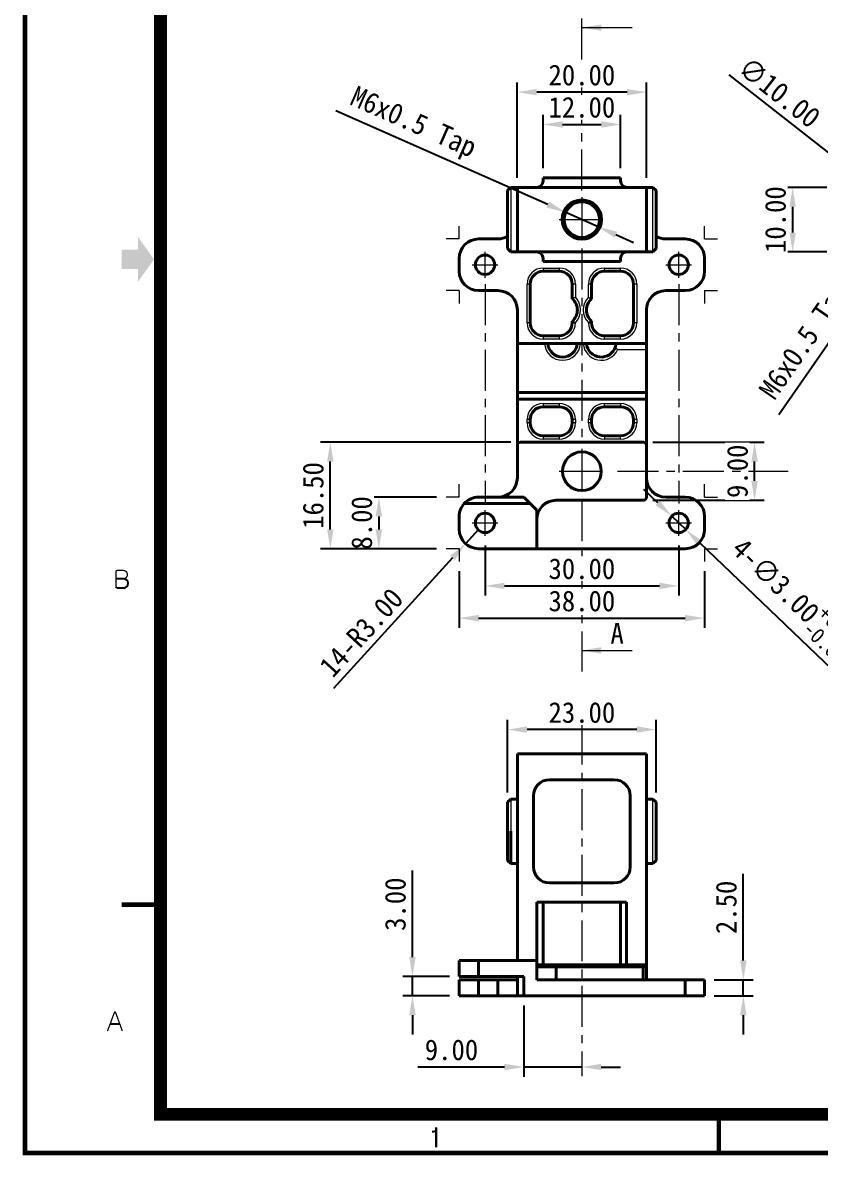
# Model space of a CAD drawing. Header units: millimetres. Extents: x 20 to 420, y 20 to 297.
# Drawn here: x 19.6 to 143.2, y 19.6 to 195.2 of the extents above; entities that cross this region are included whole.
import ezdxf

# ---------------------------------------------------------------- set-up
doc = ezdxf.new("R2010")
doc.units = ezdxf.units.MM
doc.linetypes.add('CENTERX2', pattern=[20.32, 12.7, -2.54, 2.54, -2.54])
doc.layers.get('0').update_dxf_attribs({"color": 6})
doc.layers.add('0 @ 1', color=6, linetype='Continuous')
for name, color, linetype, lineweight in [('CENTER', 1, 'CENTERX2', 9), ('DIM', 2, 'Continuous', 9), ('HIDDEN', 252, 'Continuous', 13), ('OUTLINE', 3, 'Continuous', 40), ('기준선', 6, 'Continuous', 9)]:
    doc.layers.add(name, color=color, linetype=linetype, lineweight=lineweight)
doc.styles.get("Standard").update_dxf_attribs({"font": '', "height": 3.2})
doc.styles.get('Standard').set_extended_font_data('GulimChe')
doc.dimstyles.new('척도 1배 - (x.xx)', dxfattribs={"dimtxt": 3.2, "dimasz": 3, "dimexe": 1.5, "dimexo": 1.5, "dimgap": 1, "dimtad": 1, "dimzin": 0, "dimdsep": 46, "dimtxsty": 'Standard', "dimcen": 0, "dimclrd": 2, "dimclre": 2, "dimclrt": 2, "dimadec": 0, "dimazin": 0, "dimtfac": 0.75, "dimtmove": 0, "dimatfit": 0, "dimfxl": 1, "dimtfill": 1, "dimtolj": 1, "dimtzin": 0, "dimarcsym": 0})

# ---------------------------------------------------------------- blocks, each defined once
blk = doc.blocks.new('A-3_규격도면_동인광학')
blk.add_hatch(color=256).paths.add_polyline_path([(15, 137), (17.5, 137), (17.5, 135), (20, 138.5), (17.5, 142), (17.5, 140), (15, 140)])
for p, q in [((14.1, 89.02), (15.24, 89.02)), ((15.24, 89.02), (15.26, 89.02)), ((15.31, 87.56), (14.35, 87.56)), ((13.21, 20.04), (14.68, 20.04)), ((63.73, 0.91), (63.73, 3.96)), ((63.73, 3.96), (63.73, 0.91)), ((63.07, 3.35), (63.32, 3.35))]:
    blk.add_line(p, q)
for points, const_width in [([(0, 0), (0, 277), (400, 277), (400, 0)], 0.7), ([(21, 6), (21, 271), (394, 271), (394, 6)], 2)]:
    blk.add_lwpolyline(points, close=True, dxfattribs=dict(const_width=const_width))
at = {"const_width": 0.2}
for points in [[(14.1, 87.81), (14.1, 90.08, -0.443983), (14.33, 90.29), (15.24, 90.29, -1), (15.24, 89.02), (14.1, 89.02)], [(12.79, 18.9), (13.87, 21.81, -0.756384), (14.04, 21.8), (15.09, 18.92)]]:
    blk.add_lwpolyline(points, format="xyb", dxfattribs=at)
at = {"const_width": 0.7}
for points in [[(15, 38.5), (21.67, 38.5)], [(107.5, 0), (107.5, 6.67)]]:
    blk.add_lwpolyline(points, dxfattribs=at)
for centre, radius, start, end in [((14.35, 87.81), 0.249, 181.3239, 270), ((15.26, 88.29), 0.727, 273.6048, 90), ((63.32, 3.77), 0.418, 270, 351.8564)]:
    blk.add_arc(centre, radius, start, end)
blk = doc.blocks.new('*D1')
at = {"layer": 'Defpoints', "color": 0, "ltscale": 0.5, "transparency": 16777216}
for p in [(103.77, 165.77), (108.8, 163.55)]:
    blk.add_point(p, dxfattribs=at)
at = {"layer": 'DIM', "color": 2, "lineweight": -2, "ltscale": 0.5, "transparency": 16777216}
for p, q in [((101.02, 166.99), (68.19, 181.51)), ((108.8, 163.55), (103.77, 165.77)), ((111.54, 162.33), (114.28, 161.12))]:
    blk.add_line(p, q, dxfattribs=at)
at = {"layer": 'DIM', "color": 2, "ltscale": 0.5, "transparency": 16777216}
for points in [[(101.23, 167.44), (100.82, 166.53), (103.77, 165.77)], [(111.74, 162.79), (111.34, 161.88), (108.8, 163.55)]]:
    blk.add_solid(points, dxfattribs=at)
at = {"layer": 'DIM', "color": 2, "ltscale": 0.5, "transparency": 16777216, "insert": (80.07, 179.44), "char_height": 3.2, "attachment_point": 5, "rotation": 336.131, "bg_fill": 3, "box_fill_scale": 1.1, "bg_fill_color": 256, "bg_fill_true_color": 13158600, "bg_fill_transparency": 0}
blk.add_mtext('\\A1;M6x0.5 Tap', dxfattribs=at)
blk = doc.blocks.new('*D2')
at = {"layer": 'Defpoints', "color": 0, "ltscale": 0.5, "transparency": 16777216}
for p in [(91.28, 115.66), (121.28, 115.66), (121.28, 107.9)]:
    blk.add_point(p, dxfattribs=at)
at = {"layer": 'DIM', "color": 2, "lineweight": -2, "ltscale": 0.5, "transparency": 16777216}
for p, q in [((91.28, 114.16), (91.28, 106.4)), ((121.28, 114.16), (121.28, 106.4)), ((94.28, 107.9), (118.28, 107.9))]:
    blk.add_line(p, q, dxfattribs=at)
at = {"layer": 'DIM', "color": 2, "ltscale": 0.5, "transparency": 16777216}
for points in [[(94.28, 108.4), (94.28, 107.4), (91.28, 107.9)], [(118.28, 108.4), (118.28, 107.4), (121.28, 107.9)]]:
    blk.add_solid(points, dxfattribs=at)
at = {"layer": 'DIM', "color": 2, "ltscale": 0.5, "transparency": 16777216, "insert": (106.28, 110.54), "char_height": 3.2, "attachment_point": 5, "bg_fill": 3, "box_fill_scale": 1.1, "bg_fill_color": 256, "bg_fill_true_color": 13158600, "bg_fill_transparency": 0}
blk.add_mtext('\\A1;30.00', dxfattribs=at)
blk = doc.blocks.new('*D3')
at = {"layer": 'Defpoints', "color": 0, "ltscale": 0.5, "transparency": 16777216}
for p in [(87.28, 111.66), (125.28, 111.66), (125.28, 102.9)]:
    blk.add_point(p, dxfattribs=at)
at = {"layer": 'DIM', "color": 2, "lineweight": -2, "ltscale": 0.5, "transparency": 16777216}
for p, q in [((87.28, 110.16), (87.28, 101.4)), ((125.28, 110.16), (125.28, 101.4)), ((90.28, 102.9), (122.28, 102.9))]:
    blk.add_line(p, q, dxfattribs=at)
at = {"layer": 'DIM', "color": 2, "ltscale": 0.5, "transparency": 16777216}
for points in [[(90.28, 103.4), (90.28, 102.4), (87.28, 102.9)], [(122.28, 103.4), (122.28, 102.4), (125.28, 102.9)]]:
    blk.add_solid(points, dxfattribs=at)
at = {"layer": 'DIM', "color": 2, "ltscale": 0.5, "transparency": 16777216, "insert": (106.28, 105.54), "char_height": 3.2, "attachment_point": 5, "bg_fill": 3, "box_fill_scale": 1.1, "bg_fill_color": 256, "bg_fill_true_color": 13158600, "bg_fill_transparency": 0}
blk.add_mtext('\\A1;38.00', dxfattribs=at)
blk = doc.blocks.new('*D4')
at = {"layer": 'Defpoints', "color": 0, "ltscale": 0.5, "transparency": 16777216}
for p in [(85.28, 121.66), (85.28, 113.66)]:
    blk.add_point(p, dxfattribs=at)
at = {"layer": 'DIM', "color": 2, "lineweight": -2, "ltscale": 0.5, "transparency": 16777216}
for p, q in [((83.78, 121.66), (73.33, 121.66)), ((74.83, 118.66), (74.83, 116.66)), ((83.78, 113.66), (73.33, 113.66))]:
    blk.add_line(p, q, dxfattribs=at)
at = {"layer": 'DIM', "color": 2, "ltscale": 0.5, "transparency": 16777216}
for points in [[(74.33, 118.66), (75.33, 118.66), (74.83, 121.66)], [(74.33, 116.66), (75.33, 116.66), (74.83, 113.66)]]:
    blk.add_solid(points, dxfattribs=at)
at = {"layer": 'DIM', "color": 2, "ltscale": 0.5, "transparency": 16777216, "insert": (72.19, 117.66), "char_height": 3.2, "attachment_point": 5, "rotation": 90, "bg_fill": 3, "box_fill_scale": 1.1, "bg_fill_color": 256, "bg_fill_true_color": 13158600, "bg_fill_transparency": 0}
blk.add_mtext('\\A1;8.00', dxfattribs=at)
at = {"layer": 'Defpoints', "color": 0, "ltscale": 0.5, "transparency": 16777216}
blk.add_point((74.83, 113.66), dxfattribs=at)
blk = doc.blocks.new('*D5')
at = {"layer": 'Defpoints', "color": 0, "ltscale": 0.5, "transparency": 16777216}
for p in [(90.28, 116.66), (88.26, 114.44)]:
    blk.add_point(p, dxfattribs=at)
at = {"layer": 'DIM', "color": 2, "lineweight": -2, "ltscale": 0.5, "transparency": 16777216}
for p, q in [((90.28, 116.66), (88.26, 114.44)), ((86.24, 112.23), (67.79, 92.02))]:
    blk.add_line(p, q, dxfattribs=at)
at = {"layer": 'DIM', "color": 2, "ltscale": 0.5, "transparency": 16777216}
blk.add_solid([(85.87, 112.57), (86.61, 111.89), (88.26, 114.44)], dxfattribs=at)
at = {"layer": 'DIM', "color": 2, "ltscale": 0.5, "transparency": 16777216, "insert": (72.11, 100.68), "char_height": 3.2, "attachment_point": 5, "rotation": 47.6054, "bg_fill": 3, "box_fill_scale": 1.1, "bg_fill_color": 256, "bg_fill_true_color": 13158600, "bg_fill_transparency": 0}
blk.add_mtext('\\A1;14-R3.00', dxfattribs=at)
blk = doc.blocks.new('*D6')
at = {"layer": 'Defpoints', "color": 0, "ltscale": 0.5, "transparency": 16777216}
for p in [(120.2, 118.7), (122.37, 116.62)]:
    blk.add_point(p, dxfattribs=at)
at = {"layer": 'DIM', "color": 2, "lineweight": -2, "ltscale": 0.5, "transparency": 16777216}
for p, q in [((118.03, 120.77), (115.87, 122.85)), ((120.2, 118.7), (122.37, 116.62)), ((124.53, 114.55), (156.25, 84.18))]:
    blk.add_line(p, q, dxfattribs=at)
at = {"layer": 'DIM', "color": 2, "ltscale": 0.5, "transparency": 16777216}
for points in [[(118.38, 121.13), (117.69, 120.41), (120.2, 118.7)], [(124.88, 114.91), (124.19, 114.19), (122.37, 116.62)]]:
    blk.add_solid(points, dxfattribs=at)
at = {"layer": 'DIM', "color": 2, "ltscale": 0.5, "transparency": 16777216, "insert": (144.23, 101.18), "char_height": 3.2, "attachment_point": 5, "rotation": 316.2401, "bg_fill": 3, "box_fill_scale": 1.1, "bg_fill_color": 256, "bg_fill_true_color": 13158600, "bg_fill_transparency": 0}
blk.add_mtext('\\A1;4-∅3.00{\\H2.400000;\\S+0.10^ -0.00;} 관통홀', dxfattribs=at)
blk = doc.blocks.new('*D10')
at = {"layer": 'Defpoints', "color": 0, "ltscale": 0.5, "transparency": 16777216}
for p in [(100.28, 171.16), (112.28, 171.16)]:
    blk.add_point(p, dxfattribs=at)
at = {"layer": 'DIM', "color": 2, "lineweight": -2, "ltscale": 0.5, "transparency": 16777216}
for p, q in [((100.28, 172.66), (100.28, 180.91)), ((112.28, 172.66), (112.28, 180.91)), ((103.28, 179.41), (109.28, 179.41))]:
    blk.add_line(p, q, dxfattribs=at)
at = {"layer": 'DIM', "color": 2, "ltscale": 0.5, "transparency": 16777216}
for points in [[(103.28, 179.91), (103.28, 178.91), (100.28, 179.41)], [(109.28, 179.91), (109.28, 178.91), (112.28, 179.41)]]:
    blk.add_solid(points, dxfattribs=at)
at = {"layer": 'DIM', "color": 2, "ltscale": 0.5, "transparency": 16777216, "insert": (106.28, 182.05), "char_height": 3.2, "attachment_point": 5, "bg_fill": 3, "box_fill_scale": 1.1, "bg_fill_color": 256, "bg_fill_true_color": 13158600, "bg_fill_transparency": 0}
blk.add_mtext('\\A1;12.00', dxfattribs=at)
at = {"layer": 'Defpoints', "color": 0, "ltscale": 0.5, "transparency": 16777216}
blk.add_point((112.28, 179.41), dxfattribs=at)
blk = doc.blocks.new('*D11')
at = {"layer": 'Defpoints', "color": 0, "ltscale": 0.5, "transparency": 16777216}
for p in [(96.28, 184.41), (96.28, 169.66), (116.28, 169.66)]:
    blk.add_point(p, dxfattribs=at)
at = {"layer": 'DIM', "color": 2, "lineweight": -2, "ltscale": 0.5, "transparency": 16777216}
for p, q in [((96.28, 171.16), (96.28, 185.91)), ((113.28, 184.41), (99.28, 184.41)), ((116.28, 171.16), (116.28, 185.91))]:
    blk.add_line(p, q, dxfattribs=at)
at = {"layer": 'DIM', "color": 2, "ltscale": 0.5, "transparency": 16777216}
for points in [[(99.28, 184.91), (99.28, 183.91), (96.28, 184.41)], [(113.28, 184.91), (113.28, 183.91), (116.28, 184.41)]]:
    blk.add_solid(points, dxfattribs=at)
at = {"layer": 'DIM', "color": 2, "ltscale": 0.5, "transparency": 16777216, "insert": (106.28, 187.05), "char_height": 3.2, "attachment_point": 5, "bg_fill": 3, "box_fill_scale": 1.1, "bg_fill_color": 256, "bg_fill_true_color": 13158600, "bg_fill_transparency": 0}
blk.add_mtext('\\A1;20.00', dxfattribs=at)
blk = doc.blocks.new('*D19')
at = {"layer": 'Defpoints', "color": 0, "ltscale": 0.5, "transparency": 16777216}
for p in [(145.74, 169.66), (145.74, 159.66)]:
    blk.add_point(p, dxfattribs=at)
at = {"layer": 'DIM', "color": 2, "lineweight": -2, "ltscale": 0.5, "transparency": 16777216}
for p, q in [((144.24, 169.66), (137.43, 169.66)), ((138.93, 166.66), (138.93, 162.66)), ((144.24, 159.66), (137.43, 159.66))]:
    blk.add_line(p, q, dxfattribs=at)
at = {"layer": 'DIM', "color": 2, "ltscale": 0.5, "transparency": 16777216}
for points in [[(138.43, 166.66), (139.43, 166.66), (138.93, 169.66)], [(138.43, 162.66), (139.43, 162.66), (138.93, 159.66)]]:
    blk.add_solid(points, dxfattribs=at)
at = {"layer": 'DIM', "color": 2, "ltscale": 0.5, "transparency": 16777216, "insert": (136.28, 164.66), "char_height": 3.2, "attachment_point": 5, "rotation": 90, "bg_fill": 3, "box_fill_scale": 1.1, "bg_fill_color": 256, "bg_fill_true_color": 13158600, "bg_fill_transparency": 0}
blk.add_mtext('\\A1;10.00', dxfattribs=at)
at = {"layer": 'Defpoints', "color": 0, "ltscale": 0.5, "transparency": 16777216}
blk.add_point((138.93, 159.66), dxfattribs=at)
blk = doc.blocks.new('*D21')
at = {"layer": 'Defpoints', "color": 0, "ltscale": 0.5, "transparency": 16777216}
for p in [(80.04, 47.37), (87.28, 47.37), (87.28, 44.37)]:
    blk.add_point(p, dxfattribs=at)
at = {"layer": 'DIM', "color": 2, "lineweight": -2, "ltscale": 0.5, "transparency": 16777216}
for p, q in [((80.04, 50.37), (80.04, 63.77)), ((85.78, 47.37), (78.54, 47.37)), ((80.04, 44.37), (80.04, 47.37)), ((85.78, 44.37), (78.54, 44.37)), ((80.04, 41.37), (80.04, 38.37))]:
    blk.add_line(p, q, dxfattribs=at)
at = {"layer": 'DIM', "color": 2, "ltscale": 0.5, "transparency": 16777216}
for points in [[(79.54, 50.37), (80.54, 50.37), (80.04, 47.37)], [(79.54, 41.37), (80.54, 41.37), (80.04, 44.37)]]:
    blk.add_solid(points, dxfattribs=at)
at = {"layer": 'DIM', "color": 2, "ltscale": 0.5, "transparency": 16777216, "insert": (77.4, 58.57), "char_height": 3.2, "attachment_point": 5, "rotation": 90, "bg_fill": 3, "box_fill_scale": 1.1, "bg_fill_color": 256, "bg_fill_true_color": 13158600, "bg_fill_transparency": 0}
blk.add_mtext('\\A1;3.00', dxfattribs=at)
blk = doc.blocks.new('*D22')
at = {"layer": 'Defpoints', "color": 0, "ltscale": 0.5, "transparency": 16777216}
for p in [(125.28, 46.87), (131.29, 46.87), (125.28, 44.37)]:
    blk.add_point(p, dxfattribs=at)
at = {"layer": 'DIM', "color": 2, "lineweight": -2, "ltscale": 0.5, "transparency": 16777216}
for p, q in [((131.29, 49.87), (131.29, 63.29)), ((126.78, 46.87), (132.79, 46.87)), ((131.29, 44.37), (131.29, 46.87)), ((126.78, 44.37), (132.79, 44.37)), ((131.29, 41.37), (131.29, 38.37))]:
    blk.add_line(p, q, dxfattribs=at)
at = {"layer": 'DIM', "color": 2, "ltscale": 0.5, "transparency": 16777216}
for points in [[(130.79, 49.87), (131.79, 49.87), (131.29, 46.87)], [(130.79, 41.37), (131.79, 41.37), (131.29, 44.37)]]:
    blk.add_solid(points, dxfattribs=at)
at = {"layer": 'DIM', "color": 2, "ltscale": 0.5, "transparency": 16777216, "insert": (128.66, 58.08), "char_height": 3.2, "attachment_point": 5, "rotation": 90, "bg_fill": 3, "box_fill_scale": 1.1, "bg_fill_color": 256, "bg_fill_true_color": 13158600, "bg_fill_transparency": 0}
blk.add_mtext('\\A1;2.50', dxfattribs=at)
blk = doc.blocks.new('*D23')
at = {"layer": 'Defpoints', "color": 0, "ltscale": 0.5, "transparency": 16777216}
for p in [(97.28, 44.37), (97.28, 33.34), (106.28, 33.34)]:
    blk.add_point(p, dxfattribs=at)
at = {"layer": 'DIM', "color": 2, "lineweight": -2, "ltscale": 0.5, "transparency": 16777216}
for p, q in [((97.28, 42.87), (97.28, 31.84)), ((94.28, 33.34), (80.87, 33.34)), ((106.28, 33.34), (97.28, 33.34)), ((109.28, 33.34), (112.28, 33.34))]:
    blk.add_line(p, q, dxfattribs=at)
at = {"layer": 'DIM', "color": 2, "ltscale": 0.5, "transparency": 16777216}
for points in [[(94.28, 33.84), (94.28, 32.84), (97.28, 33.34)], [(109.28, 33.84), (109.28, 32.84), (106.28, 33.34)]]:
    blk.add_solid(points, dxfattribs=at)
at = {"layer": 'DIM', "color": 2, "ltscale": 0.5, "transparency": 16777216, "insert": (86.08, 35.98), "char_height": 3.2, "attachment_point": 5, "bg_fill": 3, "box_fill_scale": 1.1, "bg_fill_color": 256, "bg_fill_true_color": 13158600, "bg_fill_transparency": 0}
blk.add_mtext('\\A1;9.00', dxfattribs=at)
blk = doc.blocks.new('*D24')
at = {"layer": 'Defpoints', "color": 0, "ltscale": 0.5, "transparency": 16777216}
for p in [(94.78, 85.63), (94.78, 74.37), (117.78, 74.37)]:
    blk.add_point(p, dxfattribs=at)
at = {"layer": 'DIM', "color": 2, "lineweight": -2, "ltscale": 0.5, "transparency": 16777216}
for p, q in [((94.78, 75.87), (94.78, 87.13)), ((117.78, 75.87), (117.78, 87.13)), ((114.78, 85.63), (97.78, 85.63))]:
    blk.add_line(p, q, dxfattribs=at)
at = {"layer": 'DIM', "color": 2, "ltscale": 0.5, "transparency": 16777216}
for points in [[(97.78, 86.13), (97.78, 85.13), (94.78, 85.63)], [(114.78, 86.13), (114.78, 85.13), (117.78, 85.63)]]:
    blk.add_solid(points, dxfattribs=at)
at = {"layer": 'DIM', "color": 2, "ltscale": 0.5, "transparency": 16777216, "insert": (106.28, 88.26), "char_height": 3.2, "attachment_point": 5, "bg_fill": 3, "box_fill_scale": 1.1, "bg_fill_color": 256, "bg_fill_true_color": 13158600, "bg_fill_transparency": 0}
blk.add_mtext('\\A1;23.00', dxfattribs=at)
blk = doc.blocks.new('*D31')
at = {"layer": 'Defpoints', "color": 0, "ltscale": 0.5, "transparency": 16777216}
for p in [(159.31, 166.92), (156.18, 162.4)]:
    blk.add_point(p, dxfattribs=at)
at = {"layer": 'DIM', "color": 2, "lineweight": -2, "ltscale": 0.5, "transparency": 16777216}
for p, q in [((161.02, 169.39), (162.73, 171.85)), ((159.31, 166.92), (156.18, 162.4)), ((154.47, 159.93), (136.79, 134.4))]:
    blk.add_line(p, q, dxfattribs=at)
at = {"layer": 'DIM', "color": 2, "ltscale": 0.5, "transparency": 16777216}
for points in [[(160.61, 169.67), (161.43, 169.1), (159.31, 166.92)], [(154.06, 160.22), (154.88, 159.65), (156.18, 162.4)]]:
    blk.add_solid(points, dxfattribs=at)
at = {"layer": 'DIM', "color": 2, "ltscale": 0.5, "transparency": 16777216, "insert": (141.06, 145.68), "char_height": 3.2, "attachment_point": 5, "rotation": 55.2984, "bg_fill": 3, "box_fill_scale": 1.1, "bg_fill_color": 256, "bg_fill_true_color": 13158600, "bg_fill_transparency": 0}
blk.add_mtext('\\A1;M6x0.5 Tap', dxfattribs=at)
blk = doc.blocks.new('*D33')
at = {"layer": 'Defpoints', "color": 0, "ltscale": 0.5, "transparency": 16777216}
for p in [(153.81, 167.74), (161.68, 161.58)]:
    blk.add_point(p, dxfattribs=at)
at = {"layer": 'DIM', "color": 2, "lineweight": -2, "ltscale": 0.5, "transparency": 16777216}
for p, q in [((151.45, 169.59), (129.1, 187.1)), ((161.68, 161.58), (153.81, 167.74)), ((164.04, 159.73), (166.4, 157.88))]:
    blk.add_line(p, q, dxfattribs=at)
at = {"layer": 'DIM', "color": 2, "ltscale": 0.5, "transparency": 16777216}
for points in [[(151.75, 169.99), (151.14, 169.2), (153.81, 167.74)], [(164.35, 160.12), (163.73, 159.33), (161.68, 161.58)]]:
    blk.add_solid(points, dxfattribs=at)
at = {"layer": 'DIM', "color": 2, "ltscale": 0.5, "transparency": 16777216, "insert": (136.88, 184.36), "char_height": 3.2, "attachment_point": 5, "rotation": 321.9269, "bg_fill": 3, "box_fill_scale": 1.1, "bg_fill_color": 256, "bg_fill_true_color": 13158600, "bg_fill_transparency": 0}
blk.add_mtext('\\A1;∅10.00', dxfattribs=at)
blk = doc.blocks.new('*D44')
at = {"layer": 'Defpoints', "color": 0, "ltscale": 0.5, "transparency": 16777216}
for p in [(67.31, 130.16), (96.78, 130.16), (85.28, 113.66)]:
    blk.add_point(p, dxfattribs=at)
at = {"layer": 'DIM', "color": 2, "lineweight": -2, "ltscale": 0.5, "transparency": 16777216}
for p, q in [((95.28, 130.16), (65.81, 130.16)), ((67.31, 116.66), (67.31, 127.16)), ((83.78, 113.66), (65.81, 113.66))]:
    blk.add_line(p, q, dxfattribs=at)
at = {"layer": 'DIM', "color": 2, "ltscale": 0.5, "transparency": 16777216}
for points in [[(66.81, 127.16), (67.81, 127.16), (67.31, 130.16)], [(66.81, 116.66), (67.81, 116.66), (67.31, 113.66)]]:
    blk.add_solid(points, dxfattribs=at)
at = {"layer": 'DIM', "color": 2, "ltscale": 0.5, "transparency": 16777216, "insert": (64.67, 121.91), "char_height": 3.2, "attachment_point": 5, "rotation": 90, "bg_fill": 3, "box_fill_scale": 1.1, "bg_fill_color": 256, "bg_fill_true_color": 13158600, "bg_fill_transparency": 0}
blk.add_mtext('\\A1;16.50', dxfattribs=at)
blk = doc.blocks.new('*D45')
at = {"layer": 'Defpoints', "color": 0, "ltscale": 0.5, "transparency": 16777216}
for p in [(115.78, 130.16), (115.78, 121.16)]:
    blk.add_point(p, dxfattribs=at)
at = {"layer": 'DIM', "color": 2, "lineweight": -2, "ltscale": 0.5, "transparency": 16777216}
for p, q in [((117.28, 130.16), (134.53, 130.16)), ((133.03, 124.16), (133.03, 127.16)), ((117.28, 121.16), (134.53, 121.16))]:
    blk.add_line(p, q, dxfattribs=at)
at = {"layer": 'DIM', "color": 2, "ltscale": 0.5, "transparency": 16777216}
for points in [[(132.53, 127.16), (133.53, 127.16), (133.03, 130.16)], [(132.53, 124.16), (133.53, 124.16), (133.03, 121.16)]]:
    blk.add_solid(points, dxfattribs=at)
at = {"layer": 'DIM', "color": 2, "ltscale": 0.5, "transparency": 16777216, "insert": (130.39, 125.66), "char_height": 3.2, "attachment_point": 5, "rotation": 90, "bg_fill": 3, "box_fill_scale": 1.1, "bg_fill_color": 256, "bg_fill_true_color": 13158600, "bg_fill_transparency": 0}
blk.add_mtext('\\A1;9.00', dxfattribs=at)
at = {"layer": 'Defpoints', "color": 0, "ltscale": 0.5, "transparency": 16777216}
blk.add_point((133.03, 130.16), dxfattribs=at)

msp = doc.modelspace()

# ---------------------------------------------------------------- linework, layer by layer
at = {"layer": 'CENTER', "ltscale": 0.5}
for p, q in [((106.282, 169.16), (106.282, 205.127)), ((106.282, 168.16), (106.282, 161.16)), ((102.782, 164.66), (109.782, 164.66)), ((106.282, 160.16), (106.282, 130.16)), ((91.282, 155.66), (91.282, 159.66)), ((121.282, 155.66), (121.282, 159.66)), ((89.282, 157.66), (93.282, 157.66)), ((119.282, 157.66), (123.282, 157.66)), ((91.282, 154.66), (91.282, 120.66)), ((121.282, 154.66), (121.282, 120.66)), ((106.282, 129.16), (106.282, 122.16)), ((102.782, 125.66), (109.782, 125.66)), ((106.282, 121.16), (106.282, 94.646)), ((91.282, 115.66), (91.282, 119.66)), ((121.282, 115.66), (121.282, 119.66)), ((89.282, 117.66), (93.282, 117.66)), ((119.282, 117.66), (123.282, 117.66)), ((106.282, 86.548), (106.282, 31.921))]:
    msp.add_line(p, q, dxfattribs=at)
at = {"layer": 'DIM', "color": 2, "ltscale": 0.5}
for p, q in [((106.282, 194.41), (114.046, 194.41)), ((106.282, 97.905), (114.046, 97.905))]:
    msp.add_line(p, q, dxfattribs=at)
for points in [[(109.282, 194.91), (109.282, 193.91), (106.282, 194.41)], [(109.282, 98.405), (109.282, 97.405), (106.282, 97.905)]]:
    msp.add_solid(points, dxfattribs=at)
at = {"layer": 'HIDDEN'}
for p, q in [((95.282, 169.66), (95.282, 159.66)), ((117.282, 159.66), (117.282, 169.66)), ((100.282, 157.16), (102.782, 157.16)), ((100.282, 157.16), (100.282, 156.66)), ((102.782, 157.16), (102.782, 156.66)), ((109.782, 157.16), (112.282, 157.16)), ((109.782, 156.66), (109.782, 157.16)), ((112.282, 156.66), (112.282, 157.16)), ((97.782, 148.66), (97.782, 154.66)), ((98.282, 154.66), (97.782, 154.66)), ((105.282, 154.66), (104.782, 154.66)), ((105.282, 154.66), (105.282, 152.62)), ((107.282, 152.62), (107.282, 154.66)), ((107.782, 154.66), (107.282, 154.66)), ((114.782, 154.66), (114.282, 154.66)), ((114.782, 154.66), (114.782, 148.66)), ((98.282, 148.66), (97.782, 148.66)), ((104.782, 148.66), (105.282, 148.66)), ((105.282, 148.701), (105.282, 148.66)), ((107.282, 148.66), (107.282, 148.701)), ((107.282, 148.66), (107.782, 148.66)), ((114.782, 148.66), (114.282, 148.66)), ((100.282, 146.66), (100.282, 146.16)), ((102.782, 146.16), (100.282, 146.16)), ((102.782, 146.66), (102.782, 146.16)), ((109.782, 146.16), (109.782, 146.66)), ((112.282, 146.16), (109.782, 146.16)), ((112.282, 146.16), (112.282, 146.66)), ((116.282, 144.46), (111.812, 144.46)), ((100.282, 136.16), (102.782, 136.16)), ((100.282, 136.16), (100.282, 135.66)), ((102.782, 136.16), (102.782, 135.66)), ((109.782, 136.16), (112.282, 136.16)), ((109.782, 135.66), (109.782, 136.16)), ((112.282, 136.16), (112.282, 135.66)), ((97.782, 133.16), (97.782, 133.66)), ((98.282, 133.66), (97.782, 133.66)), ((105.282, 133.66), (104.782, 133.66)), ((105.282, 133.66), (105.282, 133.16)), ((107.282, 133.16), (107.282, 133.66)), ((107.782, 133.66), (107.282, 133.66)), ((114.782, 133.66), (114.282, 133.66)), ((114.782, 133.66), (114.782, 133.16)), ((98.282, 133.16), (97.782, 133.16)), ((105.282, 133.16), (104.782, 133.16)), ((107.782, 133.16), (107.282, 133.16)), ((114.782, 133.16), (114.282, 133.16)), ((100.282, 131.16), (100.282, 130.66)), ((102.782, 130.66), (100.282, 130.66)), ((102.782, 131.16), (102.782, 130.66)), ((109.782, 131.16), (109.782, 130.66)), ((112.282, 130.66), (109.782, 130.66)), ((112.282, 130.66), (112.282, 131.16)), ((95.282, 74.865), (95.282, 69.865)), ((117.282, 64.865), (117.282, 74.865))]:
    msp.add_line(p, q, dxfattribs=at)
for centre, radius, start, end in [((100.282, 154.66), 2.5, 90, 180), ((102.782, 154.66), 2.5, 0, 90), ((109.782, 154.66), 2.5, 90, 180), ((112.282, 154.66), 2.5, 0, 90), ((103.282, 150.66), 2.8, 315.58469, 44.41531), ((109.282, 150.66), 2.8, 135.58469, 224.41531), ((100.282, 148.66), 2.5, 180, 270), ((102.782, 148.66), 2.5, 270, 0), ((109.782, 148.66), 2.5, 180, 270), ((112.282, 148.66), 2.5, 270, 0), ((103.282, 145.66), 2.8, 184.09604, 355.90396), ((109.282, 145.66), 2.8, 184.09604, 334.62307), ((100.282, 133.66), 2.5, 90, 180), ((102.782, 133.66), 2.5, 0, 90), ((109.782, 133.66), 2.5, 90, 180), ((112.282, 133.66), 2.5, 0, 90), ((100.282, 133.16), 2.5, 180, 270), ((102.782, 133.16), 2.5, 270, 0), ((109.782, 133.16), 2.5, 180, 270), ((112.282, 133.16), 2.5, 270, 0)]:
    msp.add_arc(centre, radius, start, end, dxfattribs=at)
for points in [[(104.782, 152.404), (104.948, 152.48), (105.114, 152.552), (105.282, 152.62)], [(107.282, 152.62), (107.449, 152.552), (107.616, 152.48), (107.782, 152.404)], [(104.782, 148.917), (104.948, 148.841), (105.114, 148.769), (105.282, 148.701)], [(107.282, 148.701), (107.449, 148.769), (107.616, 148.841), (107.782, 148.917)], [(111.812, 144.46), (111.705, 144.629), (111.593, 144.796), (111.473, 144.96)]]:
    msp.add_open_spline(points, degree=3, dxfattribs=at)
at = {"layer": 'OUTLINE'}
for p, q in [((112.282, 171.16), (100.282, 171.16)), ((100.282, 171.16), (100.282, 170.66)), ((112.282, 170.66), (112.282, 171.16)), ((95.282, 169.66), (94.782, 169.16)), ((94.782, 160.16), (94.782, 169.16)), ((96.282, 169.66), (95.282, 169.66)), ((96.282, 169.66), (96.282, 159.66)), ((116.282, 169.66), (96.282, 169.66)), ((113.345, 169.66), (113.345, 169.662)), ((117.282, 169.66), (116.282, 169.66)), ((116.282, 159.66), (116.282, 169.66)), ((117.782, 169.16), (117.282, 169.66)), ((117.782, 169.16), (117.782, 160.16)), ((93.282, 161.66), (90.282, 161.66)), ((122.282, 161.66), (119.282, 161.66)), ((94.782, 160.16), (95.282, 159.66)), ((117.282, 159.66), (117.782, 160.16)), ((87.282, 158.66), (87.282, 156.66)), ((95.282, 159.66), (96.282, 159.66)), ((96.282, 159.66), (116.282, 159.66)), ((100.282, 158.66), (100.282, 158.16)), ((100.282, 158.16), (112.282, 158.16)), ((112.282, 158.16), (112.282, 158.66)), ((113.207, 159.657), (113.207, 159.66)), ((116.282, 159.66), (117.282, 159.66)), ((125.282, 156.66), (125.282, 158.66)), ((102.782, 156.66), (100.282, 156.66)), ((112.282, 156.66), (109.782, 156.66)), ((98.282, 154.66), (98.282, 148.66)), ((104.782, 152.404), (104.782, 154.66)), ((107.782, 154.66), (107.782, 152.404)), ((114.282, 148.66), (114.282, 154.66)), ((90.282, 153.66), (93.282, 153.66)), ((119.282, 153.66), (122.282, 153.66)), ((96.282, 150.66), (96.282, 145.46)), ((116.282, 145.46), (116.282, 150.66)), ((104.782, 148.66), (104.782, 148.917)), ((107.782, 148.917), (107.782, 148.66)), ((100.282, 146.66), (102.782, 146.66)), ((109.782, 146.66), (112.282, 146.66)), ((100.489, 145.46), (96.282, 145.46)), ((96.282, 145.46), (96.282, 137.86)), ((105.573, 145.46), (100.991, 145.46)), ((106.489, 145.46), (106.075, 145.46)), ((111.573, 145.46), (106.991, 145.46)), ((111.573, 145.46), (116.282, 145.46)), ((116.282, 145.46), (116.282, 144.46)), ((116.282, 137.86), (116.282, 144.46)), ((96.282, 137.86), (116.282, 137.86)), ((96.282, 136.86), (96.282, 137.86)), ((116.282, 137.86), (116.282, 136.86)), ((116.282, 136.86), (96.282, 136.86)), ((96.282, 136.86), (96.282, 129.66)), ((102.782, 135.66), (100.282, 135.66)), ((112.282, 135.66), (109.782, 135.66)), ((116.282, 129.66), (116.282, 136.86)), ((98.282, 133.66), (98.282, 133.16)), ((104.782, 133.16), (104.782, 133.66)), ((107.782, 133.66), (107.782, 133.16)), ((114.282, 133.16), (114.282, 133.66)), ((115.782, 130.16), (96.782, 130.16)), ((100.282, 131.16), (102.782, 131.16)), ((109.782, 131.16), (112.282, 131.16)), ((96.282, 129.66), (96.282, 124.66)), ((116.282, 121.66), (116.282, 129.66)), ((90.282, 121.66), (93.282, 121.66)), ((93.282, 121.66), (97.282, 121.66)), ((97.282, 121.66), (98.282, 120.66)), ((102.282, 121.16), (115.782, 121.16)), ((122.282, 121.66), (119.282, 121.66)), ((98.282, 120.66), (88.046, 120.66)), ((99.282, 119.66), (98.282, 120.66)), ((99.282, 113.66), (99.282, 119.66)), ((87.282, 118.66), (87.282, 116.66)), ((125.282, 116.66), (125.282, 118.66)), ((90.282, 113.66), (99.282, 113.66)), ((99.282, 113.66), (122.282, 113.66)), ((96.282, 81.865), (116.282, 81.865)), ((96.282, 81.865), (96.282, 69.865)), ((116.282, 81.865), (116.282, 69.865)), ((111.282, 77.865), (101.282, 77.865)), ((95.282, 74.865), (94.782, 74.365)), ((94.782, 69.865), (94.782, 74.365)), ((96.282, 74.865), (95.282, 74.865)), ((98.782, 75.365), (98.782, 64.365)), ((113.782, 64.365), (113.782, 75.365)), ((117.282, 74.865), (116.282, 74.865)), ((117.782, 74.365), (117.282, 74.865)), ((117.782, 74.365), (117.782, 65.365)), ((94.782, 65.365), (94.782, 69.865)), ((95.282, 69.865), (95.282, 64.865)), ((96.282, 69.865), (96.282, 49.865)), ((116.282, 69.865), (116.282, 49.165)), ((94.782, 65.365), (95.282, 64.865)), ((117.282, 64.865), (117.782, 65.365)), ((95.282, 64.865), (96.282, 64.865)), ((116.282, 64.865), (117.282, 64.865)), ((101.282, 61.865), (111.282, 61.865)), ((99.282, 58.865), (100.282, 58.865)), ((99.282, 58.865), (99.282, 49.865)), ((100.282, 58.865), (112.282, 58.865)), ((100.282, 58.865), (100.282, 49.165)), ((112.282, 58.865), (112.282, 49.165)), ((112.282, 58.865), (113.207, 58.865)), ((113.207, 58.865), (113.207, 49.165)), ((87.282, 47.365), (87.282, 49.865)), ((87.282, 49.865), (90.282, 49.865)), ((90.282, 49.865), (90.282, 47.365)), ((90.282, 49.865), (99.282, 49.865)), ((99.282, 49.865), (99.282, 46.865)), ((99.282, 49.165), (116.282, 49.165)), ((116.282, 49.165), (116.282, 48.865)), ((99.282, 48.865), (102.282, 48.865)), ((102.282, 48.865), (102.282, 46.865)), ((102.282, 48.865), (115.782, 48.865)), ((115.782, 46.865), (115.782, 48.865)), ((115.782, 48.865), (116.282, 48.865)), ((116.282, 48.865), (116.282, 46.865)), ((90.282, 47.365), (87.282, 47.365)), ((87.282, 44.365), (87.282, 46.865)), ((87.282, 46.865), (90.282, 46.865)), ((97.282, 47.365), (90.282, 47.365)), ((90.282, 46.865), (90.282, 44.365)), ((90.282, 46.865), (93.282, 46.865)), ((93.282, 44.365), (93.282, 46.865)), ((93.282, 46.865), (96.282, 46.865)), ((96.282, 44.365), (96.282, 47.365)), ((97.282, 47.365), (97.282, 44.365)), ((99.282, 46.865), (122.282, 46.865)), ((122.282, 44.365), (122.282, 46.865)), ((122.282, 46.865), (125.282, 46.865)), ((125.282, 46.865), (125.282, 44.365)), ((90.282, 44.365), (87.282, 44.365)), ((90.282, 44.365), (93.282, 44.365)), ((96.282, 44.365), (93.282, 44.365)), ((97.282, 44.365), (96.282, 44.365)), ((97.282, 44.365), (122.282, 44.365)), ((125.282, 44.365), (122.282, 44.365))]:
    msp.add_line(p, q, dxfattribs=at)
for centre, radius in [((106.282, 164.66), 3.05), ((106.282, 164.66), 2.75), ((91.282, 157.66), 1.5), ((121.282, 157.66), 1.5), ((106.282, 125.66), 3), ((91.282, 117.66), 1.5), ((121.282, 117.66), 1.5)]:
    msp.add_circle(centre, radius, dxfattribs=at)
for centre, radius, start, end in [((99.282, 170.66), 1, 270, 0), ((113.282, 170.66), 1, 180, 270), ((113.282, 170.66), 1, 270, 273.64344), ((90.282, 158.66), 3, 90, 180), ((93.282, 164.66), 3, 270, 300), ((119.282, 164.66), 3, 240, 270), ((122.282, 158.66), 3, 0, 90), ((99.282, 158.66), 1, 0, 90), ((113.282, 158.66), 1, 94.29877, 180), ((90.282, 156.66), 3, 180, 270), ((100.282, 154.66), 2, 90, 180), ((102.782, 154.66), 2, 0, 90), ((109.782, 154.66), 2, 90, 180), ((112.282, 154.66), 2, 0, 90), ((122.282, 156.66), 3, 270, 0), ((93.282, 150.66), 3, 0, 90), ((119.282, 150.66), 3, 90, 180), ((103.282, 150.66), 2.3, 310.70571, 49.29429), ((109.282, 150.66), 2.3, 130.70571, 229.29429), ((100.282, 148.66), 2, 180, 270), ((102.782, 148.66), 2, 270, 0), ((109.782, 148.66), 2, 180, 270), ((112.282, 148.66), 2, 270, 0), ((103.282, 145.66), 2.3, 184.98854, 355.01146), ((109.282, 145.66), 2.3, 184.98854, 342.28107), ((109.282, 145.66), 2.3, 342.28107, 355.01146), ((100.282, 133.66), 2, 90, 180), ((102.782, 133.66), 2, 0, 90), ((109.782, 133.66), 2, 90, 180), ((112.282, 133.66), 2, 0, 90), ((100.282, 133.16), 2, 180, 270), ((102.782, 133.16), 2, 270, 0), ((109.782, 133.16), 2, 180, 270), ((112.282, 133.16), 2, 270, 0), ((96.782, 129.66), 0.5, 90, 180), ((115.782, 129.66), 0.5, 0, 90), ((93.282, 124.66), 3, 270, 0), ((119.282, 124.66), 3, 180, 270), ((90.282, 118.66), 3, 90, 138.18969), ((102.282, 118.16), 3, 90, 180), ((115.782, 121.66), 0.5, 270, 0), ((122.282, 118.66), 3, 0, 90), ((90.282, 118.66), 3, 138.18969, 180), ((90.282, 116.66), 3, 180, 270), ((122.282, 116.66), 3, 270, 0), ((101.282, 75.365), 2.5, 90, 180), ((111.282, 75.365), 2.5, 0, 90), ((101.282, 64.365), 2.5, 180, 270), ((111.282, 64.365), 2.5, 270, 0)]:
    msp.add_arc(centre, radius, start, end, dxfattribs=at)
for points in [[(100.489, 145.46), (100.656, 145.46), (100.823, 145.46), (100.991, 145.46)], [(105.573, 145.46), (105.74, 145.46), (105.908, 145.46), (106.075, 145.46)], [(106.489, 145.46), (106.656, 145.46), (106.823, 145.46), (106.991, 145.46)]]:
    msp.add_open_spline(points, degree=3, dxfattribs=at)
at = {"layer": '기준선', "ltscale": 0.5}
for p, q in [((125.282, 161.66), (125.282, 163.66)), ((125.282, 161.66), (127.282, 161.66)), ((87.282, 153.66), (85.282, 153.66)), ((87.282, 153.66), (87.282, 151.66)), ((125.282, 153.66), (125.282, 151.66)), ((125.282, 153.66), (127.282, 153.66)), ((87.282, 121.66), (87.282, 123.66)), ((125.282, 121.66), (125.282, 123.66)), ((87.282, 121.66), (85.282, 121.66)), ((125.282, 121.66), (127.282, 121.66)), ((87.282, 113.66), (85.282, 113.66)), ((125.282, 113.66), (127.282, 113.66))]:
    msp.add_line(p, q, dxfattribs=at)

# ---------------------------------------------------------------- block references
at = {"layer": '0 @ 1'}
msp.add_blockref('A-3_규격도면_동인광학', (20, 20), dxfattribs=at)

# ---------------------------------------------------------------- next in the draw order: dimensions: what is measured, and where the dimension line sits
at = {"layer": 'DIM', "ltscale": 0.5}
dim = msp.add_diameter_dim_2p(p1=(108.797, 163.548), p2=(103.767, 165.773), text='M6x0.5 Tap', dimstyle='척도 1배 - (x.xx)', dxfattribs=at)
dim.commit()
dim.dimension.update_dxf_attribs({"geometry": '*D1', "text_midpoint": (78.897, 176.778), "dimtype": 163})
for base, p1, p2, picture, middle in [((138.926, 159.66), (145.744, 169.66), (145.744, 159.66), '*D19', (138.926, 164.66)), ((74.828, 113.66), (85.282, 121.66), (85.282, 113.66), '*D4', (74.828, 117.66))]:
    dim = msp.add_linear_dim(base=base, p1=p1, p2=p2, angle=90, dimstyle='척도 1배 - (x.xx)', dxfattribs=at)
    dim.commit()
    dim.dimension.update_dxf_attribs({"geometry": picture, "text_midpoint": middle, "dimtype": 160})
dim = msp.add_linear_dim(base=(121.282, 107.905), p1=(91.282, 115.66), p2=(121.282, 115.66), dimstyle='척도 1배 - (x.xx)', dxfattribs=at)
dim.commit()
dim.dimension.update_dxf_attribs({"geometry": '*D2', "text_midpoint": (106.282, 110.543)})
for base, p1, p2, picture, middle in [((80.038, 47.365), (87.282, 44.365), (87.282, 47.365), '*D21', (77.4, 58.569)), ((131.295, 46.865), (125.282, 44.365), (125.282, 46.865), '*D22', (128.657, 58.076))]:
    dim = msp.add_linear_dim(base=base, p1=p1, p2=p2, angle=90, dimstyle='척도 1배 - (x.xx)', dxfattribs=at)
    dim.commit()
    dim.dimension.update_dxf_attribs({"geometry": picture, "text_midpoint": middle})

# ---------------------------------------------------------------- next in the draw order: linework, layer by layer
at = {"layer": 'HIDDEN', "ltscale": 0.5}
msp.add_arc((106.282, 164.66), 3, 270, 180, dxfattribs=at)
at = {"layer": '기준선', "ltscale": 0.5}
for q in [(87.282, 163.66), (85.282, 161.66)]:
    msp.add_line((87.282, 161.66), q, dxfattribs=at)

# ---------------------------------------------------------------- next in the draw order: dimensions: what is measured, and where the dimension line sits
at = {"layer": 'DIM', "ltscale": 0.5}
dim = msp.add_linear_dim(base=(112.282, 179.41), p1=(100.282, 171.16), p2=(112.282, 171.16), dimstyle='척도 1배 - (x.xx)', dxfattribs=at)
dim.commit()
dim.dimension.update_dxf_attribs({"geometry": '*D10', "text_midpoint": (106.282, 179.41), "dimtype": 160})
dim = msp.add_diameter_dim_2p(p1=(159.31, 166.921), p2=(156.179, 162.399), text='M6x0.5 Tap', dimstyle='척도 1배 - (x.xx)', dxfattribs=at)
dim.commit()
dim.dimension.update_dxf_attribs({"geometry": '*D31', "text_midpoint": (143.451, 144.019), "dimtype": 163})
for base, p1, p2, picture, middle in [((125.282, 102.905), (87.282, 111.66), (125.282, 111.66), '*D3', (106.282, 105.543)), ((97.282, 33.339), (106.282, 33.339), (97.282, 44.365), '*D23', (86.076, 35.978))]:
    dim = msp.add_linear_dim(base=base, p1=p1, p2=p2, dimstyle='척도 1배 - (x.xx)', dxfattribs=at)
    dim.commit()
    dim.dimension.update_dxf_attribs({"geometry": picture, "text_midpoint": middle})

# ---------------------------------------------------------------- next in the draw order: linework, layer by layer
at = {"layer": '기준선', "ltscale": 0.5}
for p, q in [((87.282, 113.66), (87.282, 111.66)), ((125.282, 113.66), (125.282, 111.66))]:
    msp.add_line(p, q, dxfattribs=at)

# ---------------------------------------------------------------- next in the draw order: texts
at = {"layer": 'DIM', "color": 2, "ltscale": 0.5, "insert": (111.742, 100.555), "char_height": 3.2, "attachment_point": 5}
msp.add_mtext('\\A1;A', dxfattribs=at)

# ---------------------------------------------------------------- next in the draw order: dimensions: what is measured, and where the dimension line sits
at = {"layer": 'DIM', "ltscale": 0.5}
dim = msp.add_diameter_dim_2p(p1=(161.68, 161.577), p2=(153.808, 167.744), dimstyle='척도 1배 - (x.xx)', dxfattribs=at)
dim.commit()
dim.dimension.update_dxf_attribs({"geometry": '*D33', "text_midpoint": (135.25, 182.281), "dimtype": 163})
dim = msp.add_linear_dim(base=(96.282, 184.41), p1=(116.282, 169.66), p2=(96.282, 169.66), dimstyle='척도 1배 - (x.xx)', dxfattribs=at)
dim.commit()
dim.dimension.update_dxf_attribs({"geometry": '*D11', "text_midpoint": (106.282, 187.049)})

# ---------------------------------------------------------------- next in the draw order: dimensions: what is measured, and where the dimension line sits
dim = msp.add_diameter_dim_2p(p1=(120.199, 118.698), p2=(122.365, 116.623), text='4-<> 관통홀', dimstyle='척도 1배 - (x.xx)', override={"dimgap": 1, "dimtol": 1, "dimlim": 0, "dimtp": 0.1, "dimtm": 1e-09}, dxfattribs=at)
dim.commit()
dim.dimension.update_dxf_attribs({"geometry": '*D6', "text_midpoint": (141.484, 98.314), "dimtype": 163})
dim = msp.add_radius_dim(center=(90.282, 116.66), mpoint=(88.259, 114.445), text='14-<>', dimstyle='척도 1배 - (x.xx)', dxfattribs=at)
dim.commit()
dim.dimension.update_dxf_attribs({"geometry": '*D5', "text_midpoint": (74.065, 98.897), "dimtype": 164})

# ---------------------------------------------------------------- next in the draw order: dimensions: what is measured, and where the dimension line sits
dim = msp.add_linear_dim(base=(67.314, 130.16), p1=(85.282, 113.66), p2=(96.782, 130.16), angle=90, dimstyle='척도 1배 - (x.xx)', dxfattribs=at)
dim.commit()
dim.dimension.update_dxf_attribs({"geometry": '*D44', "text_midpoint": (64.672, 121.91)})
dim = msp.add_linear_dim(base=(133.031, 130.16), p1=(115.782, 121.16), p2=(115.782, 130.16), angle=90, dimstyle='척도 1배 - (x.xx)', dxfattribs=at)
dim.commit()
dim.dimension.update_dxf_attribs({"geometry": '*D45', "text_midpoint": (133.031, 125.66), "dimtype": 160})
dim = msp.add_linear_dim(base=(94.782, 85.626), p1=(117.782, 74.365), p2=(94.782, 74.365), dimstyle='척도 1배 - (x.xx)', dxfattribs=at)
dim.commit()
dim.dimension.update_dxf_attribs({"geometry": '*D24', "text_midpoint": (106.282, 88.264)})

# ---------------------------------------------------------------- next in the draw order: linework, layer by layer
at = {"layer": 'CENTER', "ltscale": 0.5}
msp.add_line((111.782, 125.66), (138.261, 125.66), dxfattribs=at)

doc.saveas('drawing.dxf')
